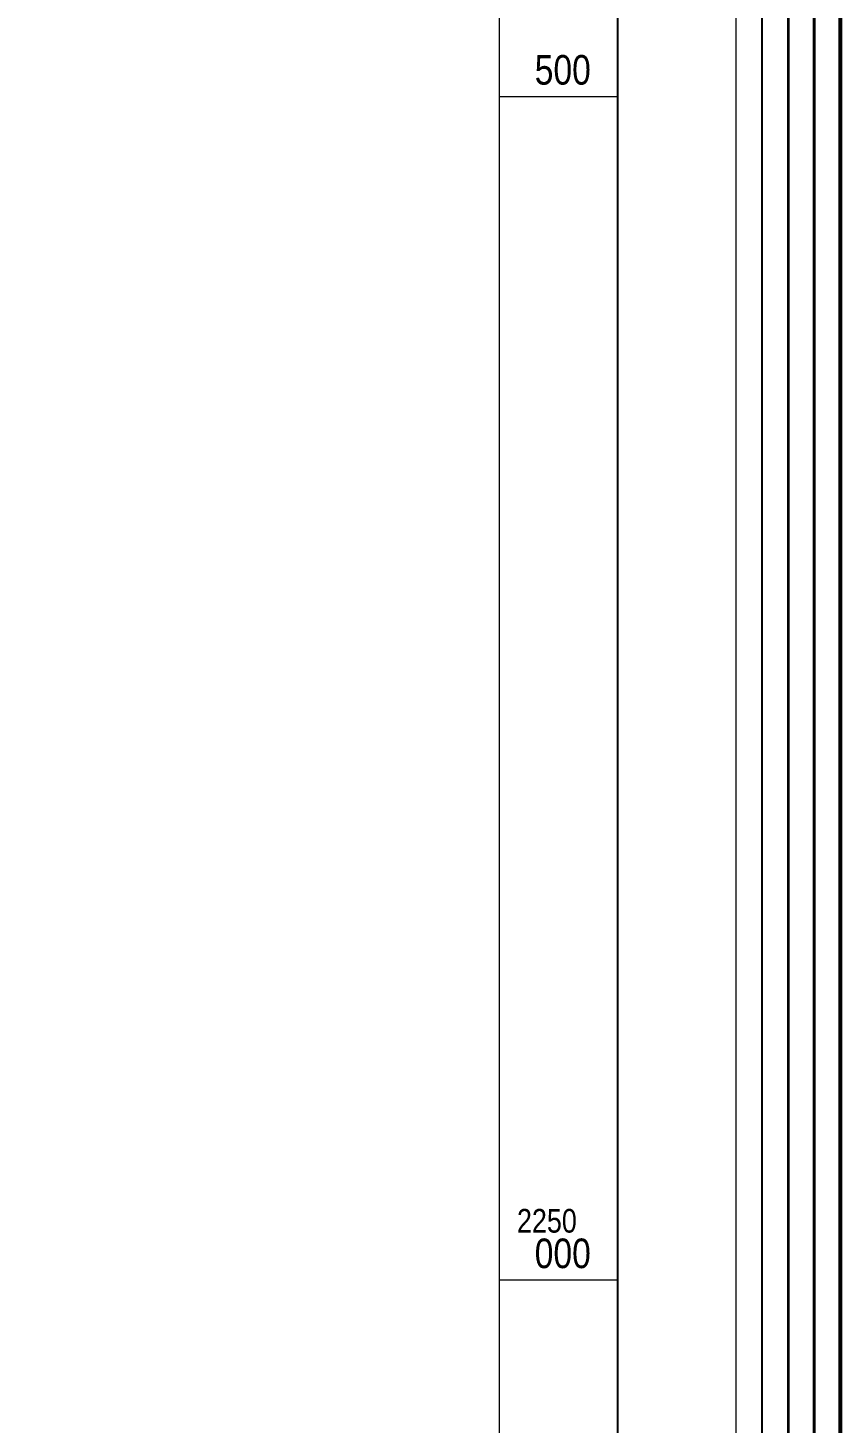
# Model space of a CAD drawing. Header units: metres. Extents: x 506356 to 510922, y 2246675 to 2251661.
# Drawn here: x 510301 to 510644, y 2249940 to 2250529 of the extents above; entities that cross this region are included whole.
import ezdxf

# ---------------------------------------------------------------- set-up
doc = ezdxf.new("R2010")
doc.units = ezdxf.units.M
doc.header["$LTSCALE"] = 4
doc.layers.add('63', color=7, linetype='Continuous', lineweight=13)

msp = doc.modelspace()

# ---------------------------------------------------------------- linework, layer by layer
at = {"layer": '63'}
for p, q in [((510500, 2250500), (510550, 2250500)), ((510500, 2250000), (510550, 2250000))]:
    msp.add_line(p, q, dxfattribs=at)
at = {"layer": '63', "lineweight": 53}
msp.add_lwpolyline([(506356, 2246856), (506356, 2251144), (510644, 2251144), (510644, 2246856)], close=True, dxfattribs=at)
at = {"layer": '63', "lineweight": 40}
msp.add_lwpolyline([(506367, 2246867), (506367, 2251133), (510633, 2251133), (510633, 2246867)], close=True, dxfattribs=at)
at = {"layer": '63', "lineweight": 35}
msp.add_lwpolyline([(506378, 2246878), (506378, 2251122), (510622, 2251122), (510622, 2246878)], close=True, dxfattribs=at)
at = {"layer": '63', "lineweight": 25}
for points in [[(506389, 2246889), (506389, 2251111), (510611, 2251111), (510611, 2246889)], [(506450, 2246950), (506450, 2251050), (510550, 2251050), (510550, 2246950)]]:
    msp.add_lwpolyline(points, close=True, dxfattribs=at)
at = {"layer": '63'}
for points in [[(506400, 2246900), (506400, 2251100), (510600, 2251100), (510600, 2246900)], [(506500, 2247000), (506500, 2251000), (510500, 2251000), (510500, 2247000)]]:
    msp.add_lwpolyline(points, close=True, dxfattribs=at)

# ---------------------------------------------------------------- texts
at = {"layer": '63', "width": 0.85}
for s, height, p in [('500', 12.5, (510515, 2250505)), ('2250', 10, (510507.5, 2250020)), ('000', 12.5, (510515, 2250005))]:
    msp.add_text(s, height=height, dxfattribs=at).set_placement(p)

doc.saveas('drawing.dxf')
